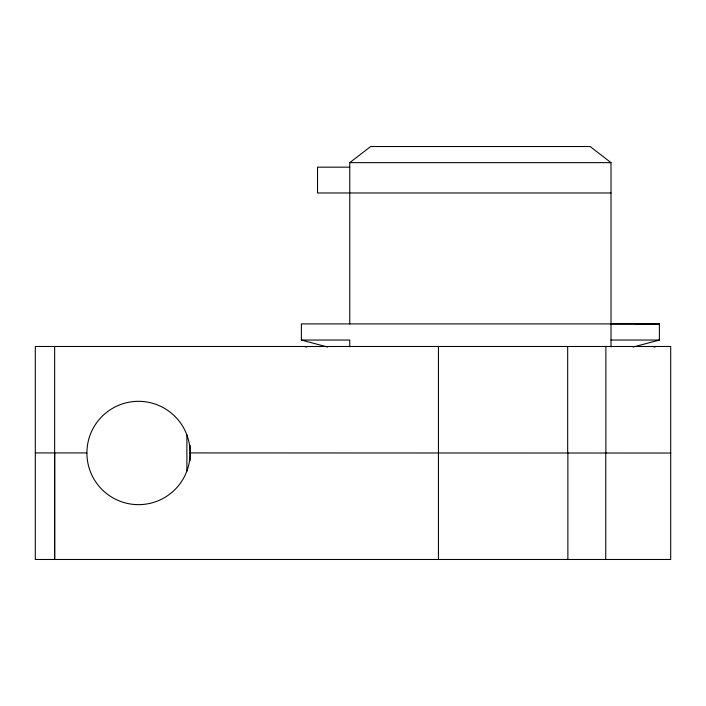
<?xml version="1.0" encoding="UTF-8"?>
<svg xmlns="http://www.w3.org/2000/svg" width="706" height="706" viewBox="0 0 706 706"><rect width="100%" height="100%" fill="white"/><g stroke="black" fill="none" stroke-linecap="round" stroke-linejoin="round"><path stroke-width="1.06" d="M35.309 453.04L35.3 559.479L670.7 559.479L670.7 346.487L35.3 346.487L35.3 452.925L86.909 452.925A51.609 51.609 0 0 1 138.508 401.317A51.609 51.609 0 0 1 190.117 452.925L670.7 453.04M54.653 453.04L54.653 559.479L54.653 346.487M567.871 559.479L567.871 453.04M605.757 559.479L605.757 453.04M349.761 323.913L349.761 162.645L370.668 146.521L590.11 146.521L611.008 162.645L611.008 346.822M654.065 347.087L656.165 346.487M633.097 347.052L659.386 340.036L659.386 323.913L301.383 323.913L301.383 340.036L327.681 347.052M659.386 323.913L611.008 323.913M349.761 162.645L611.008 162.645M349.761 167.163L317.515 167.163L317.515 192.967L611.008 192.967M301.383 340.036L349.761 340.036L349.761 346.611M611.008 340.036L659.386 340.036M635.197 323.913L659.386 324.001L641.975 323.913M304.613 346.487L306.713 347.087M605.88 346.487L605.88 452.925M567.677 346.487L567.677 452.925M438.444 346.487L438.444 559.479M190.117 445.292L190.117 460.674M186.887 434.905L186.887 471.184M190.117 453.04A51.609 51.609 0 0 1 138.508 504.649A51.609 51.609 0 0 1 86.909 453.04M659.386 324.028L638.709 323.913L659.386 324.001"/></g></svg>
